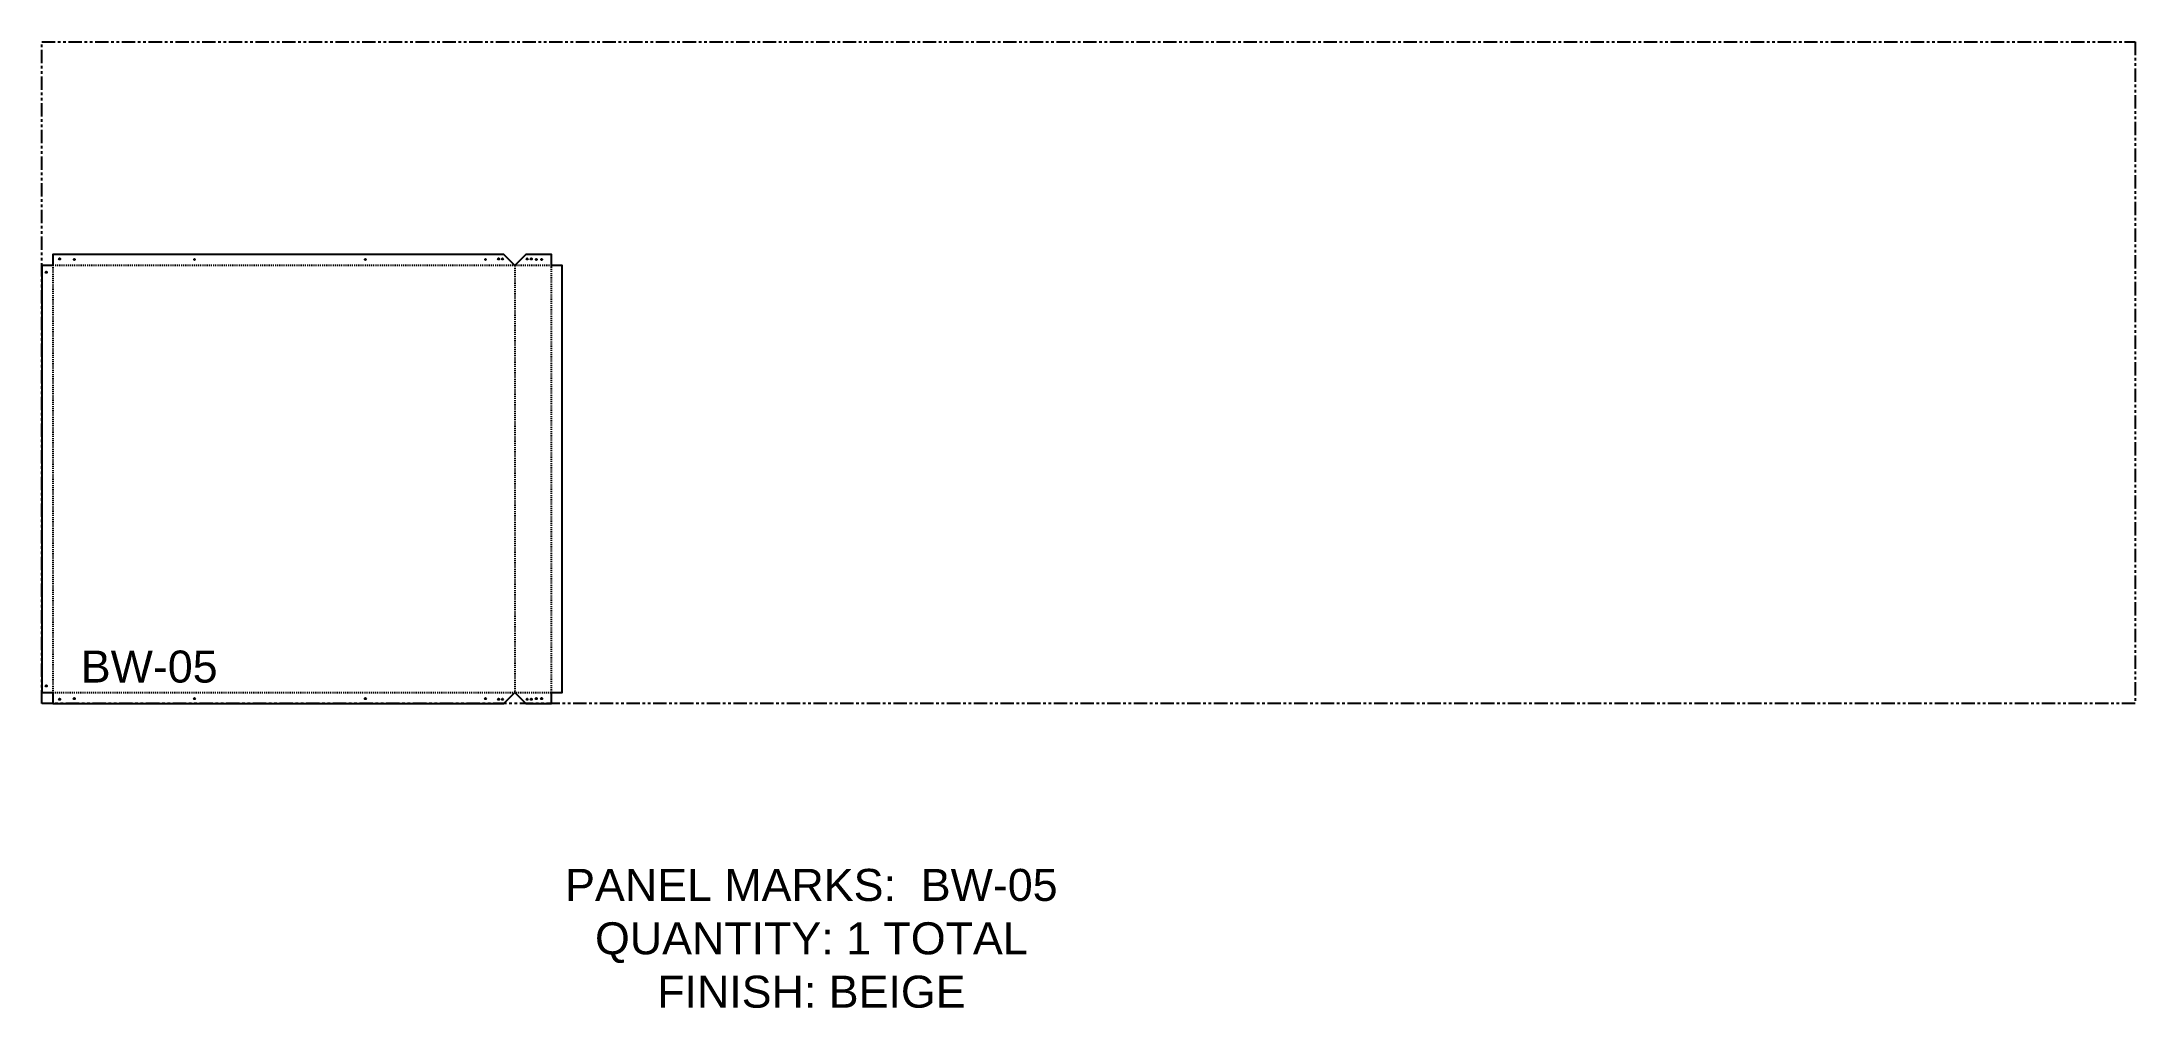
# Model space of a CAD drawing. Header units: inches. Extents: x 0 to 196, y -29 to 62.
import ezdxf

# ---------------------------------------------------------------- set-up
doc = ezdxf.new("R2010")
doc.units = ezdxf.units.IN
doc.header["$MEASUREMENT"] = 0
doc.linetypes.add('HIDDEN', pattern=[0.375, 0.25, -0.125])
doc.linetypes.add('PHANTOM', pattern=[2.5, 1.25, -0.25, 0.25, -0.25, 0.25, -0.25])
for name, color, linetype in [('DETAIL', 7, 'Continuous'), ('HOLES', 6, 'Continuous'), ('ROUT', 1, 'HIDDEN'), ('SHEET', 5, 'PHANTOM'), ('TEXT', 2, 'PHANTOM')]:
    doc.layers.add(name, color=color, linetype=linetype)
doc.styles.get("Standard").update_dxf_attribs({"font": 'arial.ttf'})

msp = doc.modelspace()

# ---------------------------------------------------------------- linework, layer by layer
at = {"layer": 'DETAIL', "ltscale": 0.25}
msp.add_lwpolyline([(1.04, 0), (43.25, 0), (44.29, 1.04), (45.33, 0), (47.73, 0), (47.73, 1.04), (48.73, 1.04), (48.73, 41.04), (47.73, 41.04), (47.73, 42.08), (45.33, 42.08), (44.29, 41.04), (43.25, 42.08), (1.04, 42.08), (1.04, 41.04), (0, 41.04), (0, 1.04), (1.04, 1.04)], close=True, dxfattribs=at)
at = {"layer": 'HOLES', "ltscale": 0.25}
for centre in [(1.66, 41.66), (3.04, 41.61), (14.29, 41.61), (30.29, 41.61), (41.54, 41.61), (42.76, 41.66), (43.13, 41.66), (45.44, 41.66), (45.82, 41.66), (46.29, 41.61), (46.79, 41.61), (0.41, 40.41), (0.41, 1.66), (1.66, 0.41), (3.04, 0.47), (14.29, 0.47), (30.29, 0.47), (41.54, 0.47), (42.76, 0.41), (43.13, 0.41), (45.44, 0.41), (45.82, 0.41), (46.29, 0.47), (46.79, 0.47)]:
    msp.add_circle(centre, 0.0625, dxfattribs=at)
at = {"layer": 'ROUT', "ltscale": 0.25}
for p, q in [((1.04, 42.08), (1.04, 0)), ((44.29, 41.04), (44.29, 1.04))]:
    msp.add_line(p, q, dxfattribs=at)
msp.add_lwpolyline([(0, 1.04), (47.73, 1.04), (47.73, 41.04), (0, 41.04)], dxfattribs=at)
at = {"layer": 'SHEET'}
msp.add_lwpolyline([(0, 62), (196, 62), (196, 0), (0, 0)], close=True, dxfattribs=at)

# ---------------------------------------------------------------- texts
at = {"layer": 'TEXT', "char_height": 3, "attachment_point": 5}
for s, insert in [('BW-05', (10.05, 3.45)), ('PANEL MARKS:  BW-05\\PQUANTITY: 1 TOTAL\\PFINISH: BEIGE', (72.05, -22.01))]:
    msp.add_mtext_dynamic_manual_height_columns(s, width=199.7409, gutter_width=1, heights=[0], dxfattribs=dict(at, insert=insert))

doc.saveas('drawing.dxf')
